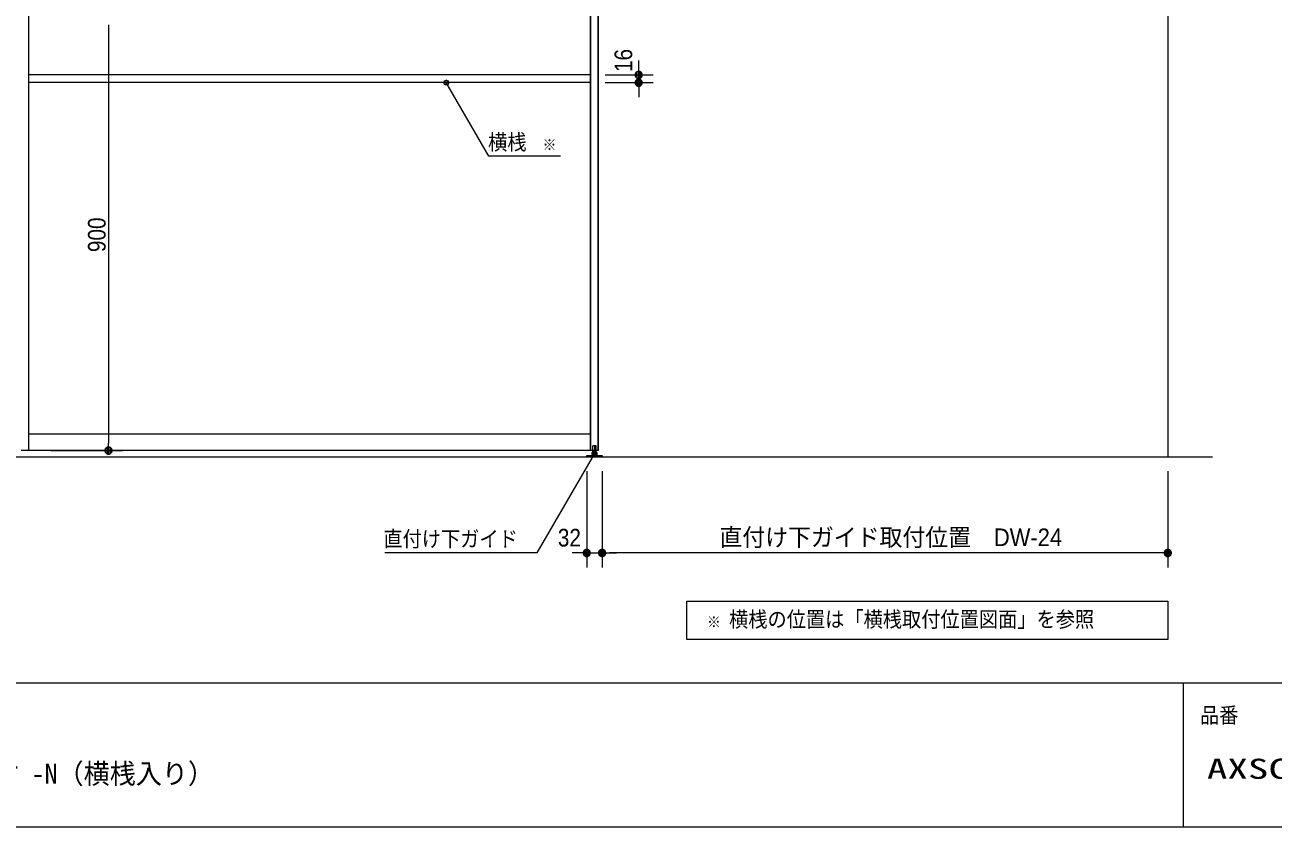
# Model space of a CAD drawing. Units: millimetres, scale not verified. Extents: x -6062 to 6062, y -3045 to 3045.
# Drawn here: x -3096 to -501, y -2770 to -1102 of the extents above; entities that cross this region are included whole.
import ezdxf
from ezdxf.enums import TextEntityAlignment as Align

# ---------------------------------------------------------------- set-up
doc = ezdxf.new("R2010")
doc.units = ezdxf.units.MM
doc.header["$LTSCALE"] = 20
for name, color, linetype, lineweight in [('0-0_1図面枠', 7, 'Continuous', 9), ('0-1_3一般', 7, 'Continuous', 9), ('0-2_2寸法-3', 7, 'Continuous', 9), ('0-3_2寸法-1', 7, 'Continuous', 9), ('0-4_0', 7, 'Continuous', 9), ('0-5_2寸法-2', 7, 'Continuous', 9)]:
    doc.layers.add(name, color=color, linetype=linetype, lineweight=lineweight)
doc.styles.add('ＭＳ ゴシック', font='')
doc.styles.add('ＭＳ Ｐゴシック', font='')
doc.styles.get('ＭＳ ゴシック').set_extended_font_data('MS Gothic')
doc.styles.get('ＭＳ Ｐゴシック').set_extended_font_data('MS PGothic')

# ---------------------------------------------------------------- blocks, each defined once
blk = doc.blocks.new('グループ')
at = {"layer": '0-1_3一般'}
for p, q in [((21360, 7000), (21360, -40000)), ((-75696.5, -40000), (23223.5, -40000))]:
    blk.add_line(p, q, dxfattribs=at)
blk = doc.blocks.new('グループ-1')
at = {"layer": '0-1_3一般'}
for p, q in [((-26000, -39740), (-26000, 6140)), ((-2640, 6140), (-2640, -39740)), ((-2320, 6140), (-2320, -39740)), ((-2320, -39740), (-2320, 6140)), ((-2640, -24120), (-26000, -24120)), ((-2640, -24440), (-26000, -24440)), ((-26000, -39040), (-2640, -39040)), ((-2320, -39740), (-26320, -39740)), ((-2800, -39942), (-2580, -39942)), ((-2800, -40000), (-2800, -39942)), ((-2580, -39862), (-2580, -39922)), ((-2580, -39862), (-2520, -39862)), ((-2380, -39922), (-2580, -39922)), ((-2380, -39922), (-2580, -39922)), ((-2555, -39560), (-2555, -39800)), ((-2555, -39800), (-2405, -39800)), ((-2554, -39862), (-2554, -39800)), ((-2406, -39800), (-2554, -39800)), ((-2415, -39550), (-2545, -39550)), ((-2480, -39520), (-2480, -40027.8)), ((-2406, -39862), (-2406, -39800)), ((-2405, -39800), (-2405, -39560)), ((-2380, -39862), (-2380, -39922)), ((-2380, -39942), (-2380, -39922)), ((-2160, -39942), (-2160, -40000)), ((-2160, -40000), (-2800, -40000))]:
    blk.add_line(p, q, dxfattribs=at)
for points in [[(-2640, -39740), (-2640, 6140), (21360, 6140)], [(-2580, -39922), (-2580, -39942), (-2160, -39942)], [(-2520, -39862), (-2440, -39862), (-2380, -39862)]]:
    blk.add_lwpolyline(points, dxfattribs=at)
for centre, start, end in [((-2545, -39560), 90, 180), ((-2415, -39560), 0, 90)]:
    blk.add_arc(centre, 10, start, end, dxfattribs=at)
blk = doc.blocks.new('グループ-2')
at = {"layer": '0-1_3一般'}
for name in ['グループ', 'グループ-1']:
    blk.add_blockref(name, (0, 0), dxfattribs=at)
blk = doc.blocks.new('_Dot')
at = {"layer": '0-4_0'}
for p, q in [((-10, 0), (-20, 0)), ((9.78, 2), (-9.78, 2)), ((7.99, 6), (-7.99, 6)), ((9.16, -3.98), (-9.16, -3.98)), ((6, -7.98), (-6, -7.98))]:
    blk.add_line(p, q, dxfattribs=at)
for points in [[(10, 0), (9.92, 1.25), (9.69, 2.49), (9.3, 3.68), (8.76, 4.82), (8.09, 5.88), (7.29, 6.85), (6.37, 7.71), (5.36, 8.44), (4.26, 9.05), (3.09, 9.51), (1.87, 9.82), (0.63, 9.98), (-0.63, 9.98), (-1.87, 9.82), (-3.09, 9.51), (-4.26, 9.05), (-5.36, 8.44), (-6.37, 7.71), (-7.29, 6.85), (-8.09, 5.88), (-8.76, 4.82), (-9.3, 3.68), (-9.69, 2.49), (-9.92, 1.25), (-10, 0), (0, 0)], [(-10, 0), (-9.92, -1.25), (-9.69, -2.49), (-9.3, -3.68), (-8.76, -4.82), (-8.09, -5.88), (-7.29, -6.85), (-6.37, -7.71), (-5.36, -8.44), (-4.26, -9.05), (-3.09, -9.51), (-1.87, -9.82), (-0.63, -9.98), (0.63, -9.98), (1.87, -9.82), (3.09, -9.51), (4.26, -9.05), (5.36, -8.44), (6.37, -7.71), (7.29, -6.85), (8.09, -5.88), (8.76, -4.82), (9.3, -3.68), (9.69, -2.49), (9.92, -1.25), (10, 0), (0, 0)]]:
    blk.add_lwpolyline(points, close=True, dxfattribs=at)
blk = doc.blocks.new('グループ-46')
at = {"layer": '0-0_1図面枠'}
for p, q in [((-80000, -49400), (80000, -49400)), ((22000, -49400), (22000, -55400))]:
    blk.add_line(p, q, dxfattribs=at)
blk.add_lwpolyline([(-80000, 55400), (80000, 55400), (80000, -55400), (-80000, -55400)], close=True, dxfattribs=at)
blk = doc.blocks.new('図面枠')
at = {"layer": '0-0_1図面枠'}
blk.add_blockref('グループ-46', (0, 0), dxfattribs=at)
at = {"layer": '0-0_1図面枠', "style": 'ＭＳ ゴシック', "width": 0.9}
blk.add_text('品番', height=650.9, dxfattribs=at).set_placement((22696.5, -51268.3), align=Align.BOTTOM_LEFT)

msp = doc.modelspace()

# ---------------------------------------------------------------- linework, layer by layer
at = {"layer": '0-2_2寸法-3'}
for p, q in [((-2219.33, -1217.01), (-2219.67, -1217.01)), ((-2219.33, -1217.01), (-2219.67, -1217.01)), ((-2214.61, -1221.01), (-2224.39, -1221.01)), ((-2215.5, -1225.01), (-2223.5, -1225.01)), ((-1906.61, -1992.11), (-1916.39, -1992.11)), ((-1907.5, -1996.11), (-1915.5, -1996.11)), ((-1911.33, -1988.11), (-1911.67, -1988.11)), ((-1911.33, -1988.11), (-1911.67, -1988.11))]:
    msp.add_line(p, q, dxfattribs=at)
for points in [[(-1982.16, -1374.84), (-2131.26, -1374.84), (-2219.5, -1222)], [(-1911.5, -1993.1), (-2030.95, -2200), (-2346.97, -2200)]]:
    msp.add_lwpolyline(points, dxfattribs=at)
msp.add_lwpolyline([(-1719.5, -2300), (-719.5, -2300), (-719.5, -2380), (-1719.5, -2380)], close=True, dxfattribs=at)
for centre in [(-2219.5, -1222), (-2219.5, -1222), (-1911.5, -1993.1), (-1911.5, -1993.1)]:
    msp.add_circle(centre, 5.01, dxfattribs=at)
at = {"layer": '0-3_2寸法-1'}
for p, q in [((-2921.8, -1102.01), (-2921.8, -1971.99)), ((-3041.8, -1987), (-2891.8, -1987)), ((-1895.5, -2030), (-1895.5, -2230)), ((-719.5, -2030), (-719.5, -2230)), ((-734.51, -2200), (-1880.49, -2200))]:
    msp.add_line(p, q, dxfattribs=at)
at = {"layer": '0-5_2寸法-2'}
for p, q in [((-1819.5, -1190.99), (-1819.5, -1175.99)), ((-1889.5, -1206), (-1789.5, -1206)), ((-1819.5, -1222), (-1819.5, -1206)), ((-1889.5, -1222), (-1789.5, -1222)), ((-1819.5, -1237.01), (-1819.5, -1252.01)), ((-1927.5, -2030), (-1927.5, -2230)), ((-1895.5, -2030), (-1895.5, -2230)), ((-1942.51, -2200), (-1957.51, -2200)), ((-1927.5, -2200), (-1895.5, -2200)), ((-1880.49, -2200), (-1865.49, -2200))]:
    msp.add_line(p, q, dxfattribs=at)

# ---------------------------------------------------------------- block references
at = {"layer": '0-0_1図面枠', "xscale": 0.05, "yscale": 0.05}
msp.add_blockref('図面枠', (-1787.5, 0), dxfattribs=at)
at = {"layer": '0-1_3一般', "xscale": 0.05, "yscale": 0.05}
msp.add_blockref('グループ-2', (-1787.5, 0), dxfattribs=at)
at = {"layer": '0-3_2寸法-1', "xscale": 0.7503418, "yscale": 0.7503418}
for p, rotation in [((-2921.8, -1987), 270), ((-1895.5, -2200), 180)]:
    msp.add_blockref('_Dot', p, dxfattribs=dict(at, rotation=rotation))
msp.add_blockref('_Dot', (-719.5, -2200), dxfattribs=at)
at = {"layer": '0-5_2寸法-2', "xscale": 0.7503418, "yscale": 0.7503418}
for p, rotation in [((-1819.5, -1206), 270), ((-1819.5, -1222), 90), ((-1895.5, -2200), 180)]:
    msp.add_blockref('_Dot', p, dxfattribs=dict(at, rotation=rotation))
msp.add_blockref('_Dot', (-1927.5, -2200), dxfattribs=at)

# ---------------------------------------------------------------- texts
at = {"layer": '0-0_1図面枠', "style": 'ＭＳ ゴシック'}
for s, height, width, p in [('2枚引き分け袖壁タイプ\u3000特寸 -N（横桟入り）', 41.84, 0.95, (-3840.72, -2692.37)), ('AXSC32-Z007SW-N-TK-Y', 41.79, 1.5, (-638.24, -2682.24))]:
    msp.add_text(s, height=height, dxfattribs=dict(at, width=width)).set_placement(p, align=Align.BOTTOM_LEFT)
at = {"layer": '0-2_2寸法-3', "style": 'ＭＳ ゴシック', "width": 0.9}
for s, height, p in [('横桟', 32.55, (-2132.61, -1371.66)), ('※', 23.31, (-2019.26, -1369.88)), ('直付け下ガイド', 32.55, (-2350.42, -2196.83)), ('※', 23.31, (-1677.52, -2362.25)), ('横桟の位置は「横桟取付位置図面」を参照', 32.55, (-1631.68, -2364.03))]:
    msp.add_text(s, height=height, dxfattribs=at).set_placement(p, align=Align.BOTTOM_LEFT)
at = {"layer": '0-3_2寸法-1', "style": 'ＭＳ Ｐゴシック', "width": 0.9}
msp.add_text('900', height=36.66, rotation=90, dxfattribs=at).set_placement((-2916.84, -1574.38), align=Align.BOTTOM_LEFT)
at = {"layer": '0-3_2寸法-1', "style": 'ＭＳ Ｐゴシック', "width": 0.95}
msp.add_text('直付け下ガイド取付位置\u3000DW-24', height=36.69, dxfattribs=at).set_placement((-1651.58, -2196.79), align=Align.BOTTOM_LEFT)
at = {"layer": '0-5_2寸法-2', "style": 'ＭＳ Ｐゴシック', "width": 0.9}
msp.add_text('16', height=36.66, rotation=90, dxfattribs=at).set_placement((-1821.98, -1199.9), align=Align.BOTTOM_LEFT)
msp.add_text('32', height=36.66, dxfattribs=at).set_placement((-1987.59, -2197.52), align=Align.BOTTOM_LEFT)

doc.saveas('drawing.dxf')
